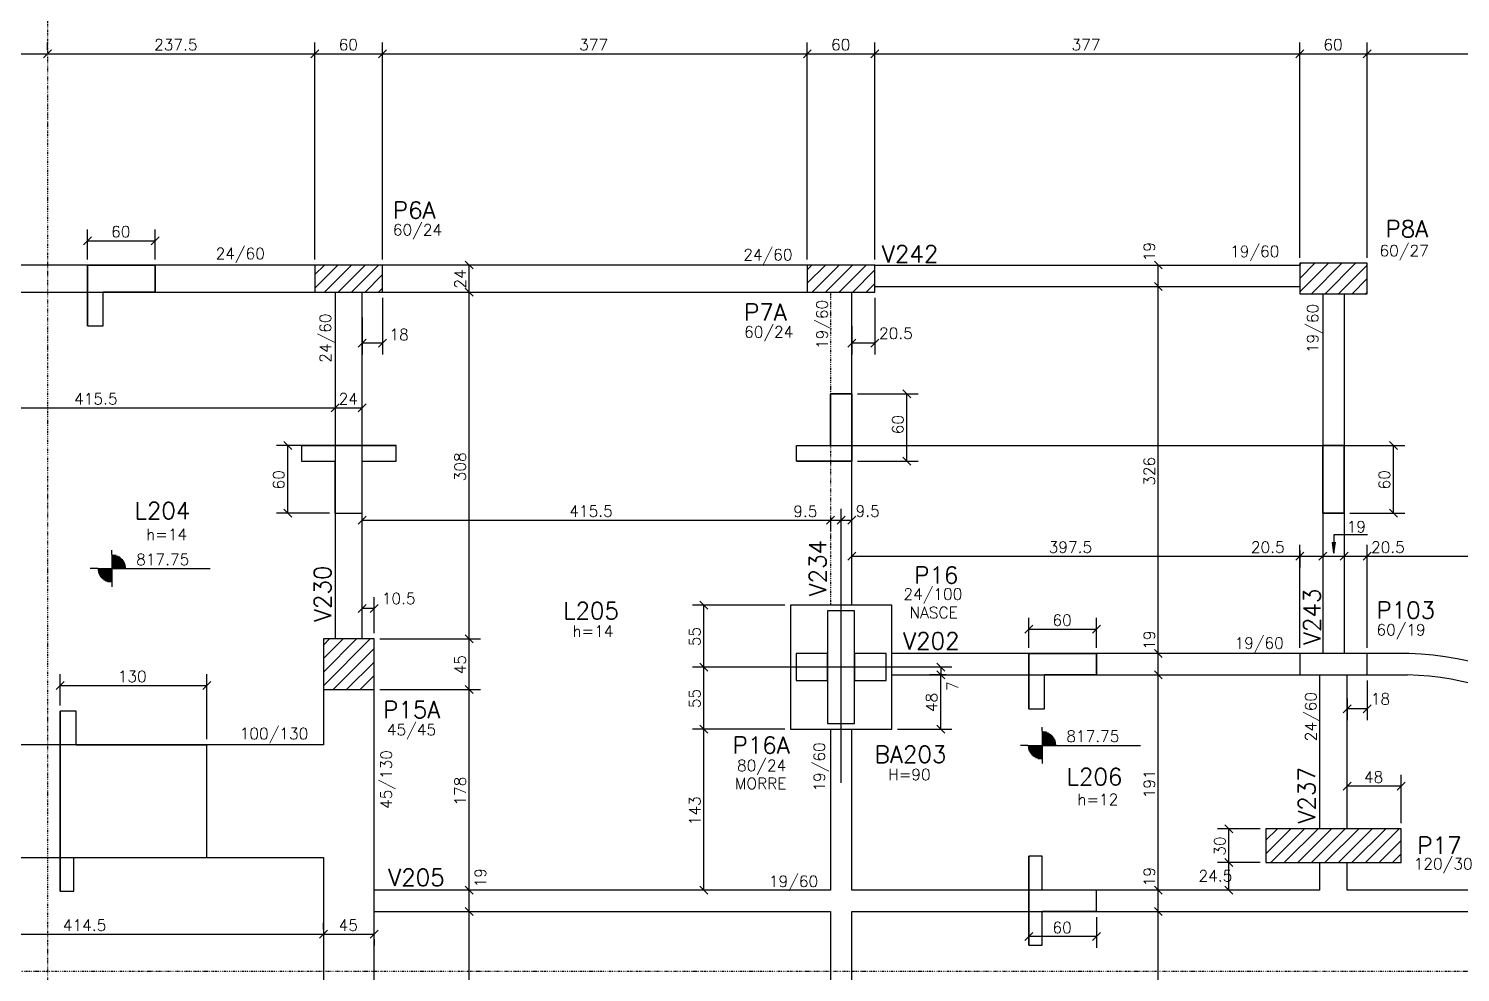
# Model space of a CAD drawing. Extents: x 938 to 5564, y 1507 to 4089.
# Drawn here: x 3468 to 4739, y 2381 to 3219 of the extents above; entities that cross this region are included whole.
import ezdxf

# ---------------------------------------------------------------- set-up
doc = ezdxf.new("R2010")
doc.units = 0
doc.header["$MEASUREMENT"] = 0
doc.linetypes.add('ESTILO_TQS_0004', pattern=[2, 0.5, -0.4, 0.1, -0.4, 0.1, -0.5])
doc.linetypes.add('ESTILO_TQS_0005', pattern=[0.4, 0.3, -0.1])
for name, color, linetype in [('2', 2, 'CONTINUOUS'), ('3', 3, 'CONTINUOUS'), ('4', 4, 'CONTINUOUS'), ('6', 6, 'CONTINUOUS'), ('7', 7, 'CONTINUOUS'), ('8', 8, 'CONTINUOUS'), ('9', 9, 'CONTINUOUS')]:
    doc.layers.add(name, color=color, linetype=linetype)
doc.styles.get("Standard").update_dxf_attribs({"font": 'ROMANS.SHX'})

msp = doc.modelspace()

# ---------------------------------------------------------------- linework, layer by layer
at = {"layer": '2', "linetype": 'Continuous'}
for p, q in [((3481.262966, 3193.543535), (3488.334034, 3200.614603)), ((3481.262966, 3193.543535), (3488.334034, 3200.614603)), ((3718.762966, 3193.543535), (3725.834034, 3200.614603)), ((3718.762966, 3193.543535), (3725.834034, 3200.614603)), ((3778.762966, 3193.543535), (3785.834034, 3200.614603)), ((3778.762966, 3193.543535), (3785.834034, 3200.614603)), ((4155.762966, 3193.543535), (4162.834034, 3200.614603)), ((4155.762966, 3193.543535), (4162.834034, 3200.614603)), ((4215.762966, 3193.543535), (4222.834034, 3200.614603)), ((4215.762966, 3193.543535), (4222.834034, 3200.614603)), ((4592.762966, 3193.543535), (4599.834034, 3200.614603)), ((4592.762966, 3193.543535), (4599.834034, 3200.614603)), ((4652.762966, 3193.543535), (4659.834034, 3200.614603)), ((4652.762966, 3193.543535), (4659.834034, 3200.614603)), ((3516.825745, 3027.510296), (3523.896813, 3034.581364)), ((3576.825745, 3027.510296), (3583.896813, 3034.581364)), ((3862.709503, 3005.909966), (3855.638436, 3012.981034)), ((4474.365286, 3005.909966), (4467.294218, 3012.981034)), ((3862.709503, 2981.909966), (3855.638436, 2988.981034)), ((3862.709503, 2981.909966), (3855.638436, 2988.981034)), ((4474.365286, 2986.909966), (4467.294218, 2993.981034)), ((4474.365286, 2986.909966), (4467.294218, 2993.981034)), ((3767.834034, 2943.63416), (3760.762966, 2936.563093)), ((3785.834034, 2943.63416), (3778.762966, 2936.563093)), ((4202.334034, 2943.465601), (4195.262966, 2936.394533)), ((4222.834034, 2943.465601), (4215.762966, 2936.394533)), ((4251.203919, 2891.660433), (4244.132851, 2898.731501)), ((3736.762966, 2879.080579), (3743.834034, 2886.151646)), ((3736.762966, 2879.080579), (3743.834034, 2886.151646)), ((3760.762966, 2879.080579), (3767.834034, 2886.151646)), ((3701.656486, 2845.660433), (3694.585419, 2852.731501)), ((4683.02133, 2845.660433), (4675.950262, 2852.731501)), ((4251.203919, 2831.660433), (4244.132851, 2838.731501)), ((3701.656486, 2785.660433), (3694.585419, 2792.731501)), ((3760.762966, 2779.44675), (3767.834034, 2786.517818)), ((4176.262966, 2779.44675), (4183.334034, 2786.517818)), ((4176.262966, 2779.44675), (4183.334034, 2786.517818)), ((4185.762966, 2779.44675), (4192.834034, 2786.517818)), ((4185.762966, 2779.44675), (4192.834034, 2786.517818)), ((4195.262966, 2779.44675), (4202.334034, 2786.517818)), ((4683.02133, 2785.660433), (4675.950262, 2792.731501)), ((4195.262966, 2747.359206), (4202.334034, 2754.430274)), ((4592.762966, 2747.359206), (4599.834034, 2754.430274)), ((4613.262966, 2747.359206), (4620.334034, 2754.430274)), ((4613.262966, 2747.359206), (4620.334034, 2754.430274)), ((4632.262966, 2747.359206), (4639.334034, 2754.430274)), ((4632.262966, 2747.359206), (4639.334034, 2754.430274)), ((4652.762966, 2747.359206), (4659.834034, 2754.430274)), ((3767.834034, 2708.070411), (3760.762966, 2700.999343)), ((3778.334034, 2708.070411), (3771.262966, 2700.999343)), ((4070.895754, 2703.909966), (4063.824687, 2710.981034)), ((4352.292674, 2682.510296), (4359.363741, 2689.581364)), ((4412.292674, 2682.510296), (4419.363741, 2689.581364)), ((3862.709503, 2673.909966), (3855.638436, 2680.981034)), ((3862.709503, 2673.909966), (3855.638436, 2680.981034)), ((4070.895754, 2648.909966), (4063.824687, 2655.981034)), ((4070.895754, 2648.909966), (4063.824687, 2655.981034)), ((4274.127192, 2655.981034), (4281.198259, 2648.909966)), ((4474.365286, 2660.909966), (4467.294218, 2667.981034)), ((4474.365286, 2660.909966), (4467.294218, 2667.981034)), ((4474.365286, 2660.909966), (4467.294218, 2667.981034)), ((4281.198259, 2641.909966), (4274.127192, 2648.981034)), ((4274.127192, 2648.981034), (4281.198259, 2641.909966)), ((4474.365286, 2641.909966), (4467.294218, 2648.981034)), ((4474.365286, 2641.909966), (4467.294218, 2648.981034)), ((3492.720403, 2632.599756), (3499.791471, 2639.670824)), ((3622.720403, 2632.599756), (3629.791471, 2639.670824)), ((3862.709503, 2628.909966), (3855.638436, 2635.981034)), ((3862.709503, 2628.909966), (3855.638436, 2635.981034)), ((4641.834034, 2618.918686), (4634.762966, 2611.847618)), ((4659.834034, 2618.918686), (4652.762966, 2611.847618)), ((4070.895754, 2593.909966), (4063.824687, 2600.981034)), ((4070.895754, 2593.909966), (4063.824687, 2600.981034)), ((4281.198259, 2593.909966), (4274.127192, 2600.981034)), ((4641.834034, 2550.313028), (4634.762966, 2543.24196)), ((4689.834034, 2550.313028), (4682.762966, 2543.24196)), ((4536.945277, 2505.409966), (4529.874209, 2512.481034)), ((4536.945277, 2475.409966), (4529.874209, 2482.481034)), ((4536.945277, 2475.409966), (4529.874209, 2482.481034)), ((3862.709503, 2450.909966), (3855.638436, 2457.981034)), ((3862.709503, 2450.909966), (3855.638436, 2457.981034)), ((4070.895754, 2450.909966), (4063.824687, 2457.981034)), ((4474.365286, 2450.909966), (4467.294218, 2457.981034)), ((4474.365286, 2450.909966), (4467.294218, 2457.981034)), ((4536.945277, 2450.909966), (4529.874209, 2457.981034)), ((3862.709503, 2431.909966), (3855.638436, 2438.981034)), ((3862.709503, 2431.909966), (3855.638436, 2438.981034)), ((4474.365286, 2431.909966), (4467.294218, 2438.981034)), ((4474.365286, 2431.909966), (4467.294218, 2438.981034)), ((3726.262966, 2411.713912), (3733.334034, 2418.78498)), ((3726.262966, 2411.713912), (3733.334034, 2418.78498)), ((3726.262966, 2411.713912), (3733.334034, 2418.78498)), ((3771.262966, 2411.713912), (3778.334034, 2418.78498)), ((4359.363741, 2416.689264), (4352.292674, 2409.618196)), ((4419.363741, 2416.689264), (4412.292674, 2409.618196))]:
    msp.add_line(p, q, dxfattribs=at)
at = {"layer": '3', "linetype": 'Continuous'}
for p, q in [((3722.2985, 2989.028768), (3742.715232, 3009.4455)), ((3722.2985, 3001.049583), (3730.694417, 3009.4455)), ((3730.736047, 2985.4455), (3754.736047, 3009.4455)), ((3742.756863, 2985.4455), (3766.756863, 3009.4455)), ((3754.777678, 2985.4455), (3778.777678, 3009.4455)), ((3766.798493, 2985.4455), (3782.2985, 3000.945507)), ((4159.2985, 2993.279418), (4175.464582, 3009.4455)), ((4159.2985, 3005.300233), (4163.443767, 3009.4455)), ((4163.485397, 2985.4455), (4187.485397, 3009.4455)), ((4175.506213, 2985.4455), (4199.506213, 3009.4455)), ((4187.527028, 2985.4455), (4211.527028, 3009.4455)), ((4199.547843, 2985.4455), (4219.2985, 3005.196157)), ((4219.2985, 3009.4455), (4596.2985, 3009.4455)), ((4596.2985, 2985.509252), (4621.734748, 3010.9455)), ((4596.2985, 2997.530068), (4609.713932, 3010.9455)), ((4596.2985, 3009.550883), (4597.693117, 3010.9455)), ((4606.755563, 2983.9455), (4633.755563, 3010.9455)), ((4618.776378, 2983.9455), (4645.776378, 3010.9455)), ((4630.797193, 2983.9455), (4656.2985, 3009.446807)), ((3778.819308, 2985.4455), (3782.2985, 2988.924692)), ((4211.568659, 2985.4455), (4219.2985, 2993.175341)), ((4219.2985, 2990.4455), (4596.2985, 2990.4455)), ((4642.818009, 2983.9455), (4656.2985, 2997.425991)), ((4616.7985, 2983.9455), (4616.7985, 2664.4455)), ((4635.7985, 2983.9455), (4635.7985, 2664.4455)), ((4654.838824, 2983.9455), (4656.2985, 2985.405176)), ((3542.023391, 2752.433951), (3542.023391, 2756.194066)), ((3542.023391, 2752.433951), (3542.023391, 2727.433951)), ((3542.023391, 2751.826603), (3545.872516, 2751.826603)), ((3542.023391, 2751.033754), (3547.771854, 2751.033754)), ((3542.023391, 2750.240905), (3549.095649, 2750.240905)), ((3542.023391, 2749.448044), (3550.13091, 2749.448044)), ((3542.023391, 2748.655255), (3550.97825, 2748.655255)), ((3542.023391, 2747.862406), (3551.687259, 2747.862406)), ((3542.023391, 2747.069545), (3552.286595, 2747.069545)), ((3542.023391, 2746.276696), (3552.794618, 2746.276696)), ((3542.023391, 2745.483847), (3553.223771, 2745.483847)), ((3529.523391, 2739.933951), (3522.888019, 2739.933951)), ((3542.023343, 2739.141149), (3529.523343, 2739.141149)), ((3529.523391, 2739.933951), (3554.523391, 2739.933951)), ((3542.023343, 2738.3483), (3529.624337, 2738.3483)), ((3542.023343, 2737.555451), (3529.751701, 2737.555451)), ((3542.023343, 2736.762602), (3529.932326, 2736.762602)), ((3542.023343, 2735.969801), (3530.168599, 2735.969801)), ((3542.023343, 2735.176904), (3530.463905, 2735.176904)), ((3542.023343, 2734.384103), (3530.822963, 2734.384103)), ((3542.023343, 2733.591254), (3531.252116, 2733.591254)), ((3542.023343, 2732.798405), (3531.760139, 2732.798405)), ((3542.023391, 2744.690998), (3553.58283, 2744.690998)), ((3542.023391, 2743.898148), (3553.878135, 2743.898148)), ((3542.023391, 2743.105347), (3554.114408, 2743.105347)), ((3542.023391, 2742.312498), (3554.294986, 2742.312498)), ((3542.023391, 2741.519649), (3554.422397, 2741.519649)), ((3542.023391, 2740.7268), (3554.523391, 2740.7268)), ((3554.523391, 2739.933951), (3629.301933, 2739.933951)), ((3542.023343, 2732.005556), (3532.359523, 2732.005556)), ((3542.023343, 2731.212754), (3533.068484, 2731.212754)), ((3542.023343, 2730.419845), (3533.915824, 2730.419845)), ((3542.023343, 2729.627044), (3534.951085, 2729.627044)), ((3542.023343, 2728.834195), (3536.274881, 2728.834195)), ((3542.023343, 2728.041346), (3538.174266, 2728.041346)), ((3542.023391, 2727.433951), (3542.023391, 2723.746943)), ((3729.7985, 2635.90431), (3771.33969, 2677.4455)), ((3729.7985, 2647.925125), (3759.318875, 2677.4455)), ((3729.7985, 2659.94594), (3747.29806, 2677.4455)), ((3729.7985, 2671.966755), (3735.277245, 2677.4455)), ((3738.360506, 2632.4455), (3774.7985, 2668.883494)), ((3750.381321, 2632.4455), (3774.7985, 2656.862679)), ((3762.402136, 2632.4455), (3774.7985, 2644.841864)), ((4614.2985, 2508.9455), (4614.2985, 2645.4455)), ((4638.2985, 2508.9455), (4638.2985, 2645.4455)), ((3774.422952, 2632.4455), (3774.7985, 2632.821048)), ((4367.590866, 2595.459853), (4367.590866, 2599.219968)), ((4367.590866, 2595.459853), (4367.590866, 2570.459853)), ((4367.590866, 2594.852506), (4371.439991, 2594.852506)), ((4367.590866, 2594.059657), (4373.339329, 2594.059657)), ((4367.590866, 2593.266808), (4374.663124, 2593.266808)), ((4367.590866, 2592.473947), (4375.698385, 2592.473947)), ((4355.090866, 2582.959853), (4348.455494, 2582.959853)), ((4367.590818, 2582.167052), (4355.090818, 2582.167052)), ((4355.090866, 2582.959853), (4380.090866, 2582.959853)), ((4367.590818, 2581.374203), (4355.191812, 2581.374203)), ((4367.590818, 2580.581354), (4355.319175, 2580.581354)), ((4367.590818, 2579.788505), (4355.499801, 2579.788505)), ((4367.590866, 2591.681157), (4376.545725, 2591.681157)), ((4367.590866, 2590.888308), (4377.254734, 2590.888308)), ((4367.590866, 2590.095447), (4377.85407, 2590.095447)), ((4367.590866, 2589.302598), (4378.362093, 2589.302598)), ((4367.590866, 2588.509749), (4378.791246, 2588.509749)), ((4367.590866, 2587.7169), (4379.150305, 2587.7169)), ((4367.590866, 2586.924051), (4379.44561, 2586.924051)), ((4367.590866, 2586.13125), (4379.681883, 2586.13125)), ((4367.590866, 2585.338401), (4379.862461, 2585.338401)), ((4367.590866, 2584.545552), (4379.989872, 2584.545552)), ((4367.590866, 2583.752703), (4380.090866, 2583.752703)), ((4380.090866, 2582.959853), (4454.869408, 2582.959853)), ((4367.590818, 2578.995704), (4355.736074, 2578.995704)), ((4367.590818, 2578.202807), (4356.031379, 2578.202807)), ((4367.590818, 2577.410005), (4356.390438, 2577.410005)), ((4367.590818, 2576.617156), (4356.819591, 2576.617156)), ((4367.590818, 2575.824307), (4357.327614, 2575.824307)), ((4367.590818, 2575.031458), (4357.926998, 2575.031458)), ((4367.590818, 2574.238657), (4358.635959, 2574.238657)), ((4367.590818, 2573.445748), (4359.483299, 2573.445748)), ((4367.590818, 2572.652947), (4360.51856, 2572.652947)), ((4367.590818, 2571.860098), (4361.842356, 2571.860098)), ((4367.590818, 2571.067249), (4363.741741, 2571.067249)), ((4367.590866, 2570.459853), (4367.590866, 2566.772845)), ((4566.2985, 2486.697457), (4588.546543, 2508.9455)), ((4566.2985, 2498.718272), (4576.525728, 2508.9455)), ((4570.567359, 2478.9455), (4600.567359, 2508.9455)), ((4582.588174, 2478.9455), (4612.588174, 2508.9455)), ((4594.608989, 2478.9455), (4624.608989, 2508.9455)), ((4606.629805, 2478.9455), (4636.629805, 2508.9455)), ((4618.65062, 2478.9455), (4648.65062, 2508.9455)), ((4630.671435, 2478.9455), (4660.671435, 2508.9455)), ((4642.69225, 2478.9455), (4672.69225, 2508.9455)), ((4654.713066, 2478.9455), (4684.713066, 2508.9455)), ((4666.733881, 2478.9455), (4686.2985, 2498.510119)), ((4614.2985, 2454.4455), (4614.2985, 2478.9455)), ((4638.2985, 2454.4455), (4638.2985, 2478.9455)), ((4678.754696, 2478.9455), (4686.2985, 2486.489304))]:
    msp.add_line(p, q, dxfattribs=at)
for points in [[(3722.2985, 3009.4455), (3345.2985, 3009.4455)], [(4159.2985, 3009.4455), (3782.2985, 3009.4455)], [(3345.2985, 2985.4455), (3722.2985, 2985.4455)], [(3740.2985, 2985.4455), (3740.2985, 2677.4455)], [(3764.2985, 2677.4455), (3764.2985, 2985.4455)], [(3782.2985, 2985.4455), (4159.2985, 2985.4455)], [(4198.7985, 2707.4455), (4198.7985, 2985.4455)], [(4144.2985, 2597.4455), (4234.2985, 2597.4455), (4234.2985, 2707.4455), (4144.2985, 2707.4455), (4144.2985, 2597.4455)], [(4596.2985, 2664.4455), (4234.2985, 2664.4455)], [(4693.417397, 2664.4455), (4656.2985, 2664.4455)], [(4234.2985, 2645.4455), (4596.2985, 2645.4455)], [(4656.2985, 2645.4455), (4691.976888, 2645.4455)], [(3729.7985, 2632.4455), (3729.7985, 2583.4455)], [(3774.7985, 2533.4455), (3774.7985, 2632.4455)], [(4179.7985, 2597.4455), (4179.7985, 2454.4455)], [(4198.7985, 2454.4455), (4198.7985, 2597.4455)], [(3729.7985, 2583.4455), (3324.7985, 2583.4455)], [(3774.7985, 2454.4455), (3774.7985, 2533.4455)], [(3315.2985, 2483.4455), (3729.7985, 2483.4455)], [(3729.7985, 2483.4455), (3729.7985, 2444.9455)], [(4179.7985, 2454.4455), (3774.7985, 2454.4455)], [(3774.7985, 2435.4455), (3774.7985, 2454.4455)], [(4614.2985, 2454.4455), (4198.7985, 2454.4455)], [(4919.7985, 2454.4455), (4638.2985, 2454.4455)], [(3729.7985, 2444.9455), (3729.7985, 2339.4455)], [(3774.7985, 2435.4455), (4179.7985, 2435.4455)], [(3774.7985, 2289.4455), (3774.7985, 2435.4455)], [(4179.7985, 2435.4455), (4179.7985, 2283.4455)], [(4198.7985, 2283.4455), (4198.7985, 2435.4455)], [(4198.7985, 2435.4455), (4641.2985, 2435.4455)], [(4641.2985, 2435.4455), (4919.7985, 2435.4455)]]:
    msp.add_lwpolyline(points, dxfattribs=at)
at = {"layer": '3', "linetype": 'ESTILO_TQS_0004'}
msp.add_lwpolyline([(4179.7985, 2985.4455), (4179.7985, 2707.4455)], dxfattribs=at)
at = {"layer": '3', "linetype": 'Continuous'}
for centre, radius, start, end in [((4686.166784, 2394.915159), 269.627847, 17.155341, 88.459063), ((4686.923668, 2397.124674), 248.372236, 18.138211, 88.834217)]:
    msp.add_arc(centre, radius, start, end, dxfattribs=at)
at = {"layer": '6', "linetype": 'Continuous'}
for p, q in [((3520.361279, 2985.4455), (3520.361279, 3009.4455)), ((3520.361279, 3009.4455), (3580.361279, 3009.4455)), ((3580.361279, 3009.4455), (3580.361279, 2985.4455)), ((3520.361279, 2955.4455), (3520.361279, 2985.4455)), ((3534.361279, 2955.4455), (3534.361279, 2985.4455)), ((3580.361279, 2985.4455), (3534.361279, 2985.4455)), ((4198.7985, 2895.195967), (4179.7985, 2895.195967)), ((4179.7985, 2895.195967), (4179.7985, 2849.195967)), ((4198.7985, 2835.195967), (4198.7985, 2895.195967)), ((3710.2985, 2849.195967), (3740.2985, 2849.195967)), ((3740.2985, 2849.195967), (3764.2985, 2849.195967)), ((3764.2985, 2849.195967), (3794.2985, 2849.195967)), ((4149.7985, 2849.195967), (4179.7985, 2849.195967)), ((4616.7985, 2849.195967), (4635.7985, 2849.195967)), ((4616.7985, 2789.195967), (4616.7985, 2849.195967)), ((4635.7985, 2849.195967), (4635.7985, 2789.195967)), ((3710.2985, 2835.195967), (3740.2985, 2835.195967)), ((3740.2985, 2789.195967), (3740.2985, 2835.195967)), ((3764.2985, 2789.195967), (3764.2985, 2835.195967)), ((3764.2985, 2835.195967), (3794.2985, 2835.195967)), ((4149.7985, 2835.195967), (4179.7985, 2835.195967)), ((4179.7985, 2835.195967), (4198.7985, 2835.195967)), ((3740.2985, 2789.195967), (3764.2985, 2789.195967)), ((4635.7985, 2789.195967), (4616.7985, 2789.195967)), ((4355.828208, 2645.4455), (4355.828208, 2664.4455)), ((4355.828208, 2664.4455), (4415.828208, 2664.4455)), ((4415.828208, 2664.4455), (4415.828208, 2645.4455)), ((4355.828208, 2615.4455), (4355.828208, 2645.4455)), ((4369.828208, 2615.4455), (4369.828208, 2645.4455)), ((4415.828208, 2645.4455), (4369.828208, 2645.4455)), ((3496.255937, 2583.4455), (3496.255937, 2613.4455)), ((3510.255937, 2583.4455), (3510.255937, 2613.4455)), ((3496.255937, 2483.4455), (3496.255937, 2583.4455)), ((3510.255937, 2583.4455), (3626.255937, 2583.4455)), ((3626.255937, 2483.4455), (3626.255937, 2583.4455)), ((3496.255937, 2453.4455), (3496.255937, 2483.4455)), ((3508.255937, 2453.4455), (3508.255937, 2483.4455)), ((3508.255937, 2483.4455), (3626.255937, 2483.4455)), ((4355.828208, 2454.4455), (4355.828208, 2484.4455)), ((4367.828208, 2454.4455), (4367.828208, 2484.4455)), ((4355.828208, 2435.4455), (4355.828208, 2454.4455)), ((4415.828208, 2454.4455), (4367.828208, 2454.4455)), ((4415.828208, 2435.4455), (4415.828208, 2454.4455)), ((4355.828208, 2405.4455), (4355.828208, 2435.4455)), ((4415.828208, 2435.4455), (4367.828208, 2435.4455)), ((4367.828208, 2405.4455), (4367.828208, 2435.4455))]:
    msp.add_line(p, q, dxfattribs=at)
at = {"layer": '7', "linetype": 'Continuous'}
for points in [[(3722.2985, 2985.4455), (3782.2985, 2985.4455), (3782.2985, 3009.4455), (3722.2985, 3009.4455), (3722.2985, 2985.4455)], [(4159.2985, 2985.4455), (4219.2985, 2985.4455), (4219.2985, 3009.4455), (4159.2985, 3009.4455), (4159.2985, 2985.4455)], [(4596.2985, 2983.9455), (4656.2985, 2983.9455), (4656.2985, 3010.9455), (4596.2985, 3010.9455), (4596.2985, 2983.9455)], [(4177.2985, 2602.4455), (4201.2985, 2602.4455), (4201.2985, 2702.4455), (4177.2985, 2702.4455), (4177.2985, 2602.4455)], [(3729.7985, 2632.4455), (3774.7985, 2632.4455), (3774.7985, 2677.4455), (3729.7985, 2677.4455), (3729.7985, 2632.4455)], [(4177.2985, 2664.4455), (4149.2985, 2664.4455), (4149.2985, 2640.4455), (4177.2985, 2640.4455), (4177.2985, 2664.4455)], [(4229.2985, 2664.4455), (4201.2985, 2664.4455), (4201.2985, 2640.4455), (4229.2985, 2640.4455), (4229.2985, 2664.4455)], [(4596.2985, 2645.4455), (4656.2985, 2645.4455), (4656.2985, 2664.4455), (4596.2985, 2664.4455), (4596.2985, 2645.4455)], [(4566.2985, 2478.9455), (4686.2985, 2478.9455), (4686.2985, 2508.9455), (4566.2985, 2508.9455), (4566.2985, 2478.9455)]]:
    msp.add_lwpolyline(points, dxfattribs=at)
at = {"layer": '8', "linetype": 'Continuous'}
for points in [[(3520.361279, 2955.4455), (3534.361279, 2955.4455), (3534.361279, 2985.4455), (3580.361279, 2985.4455), (3580.361279, 3009.4455), (3520.361279, 3009.4455), (3520.361279, 2955.4455)], [(4149.7985, 2849.195967), (4179.7985, 2849.195967), (4179.7985, 2895.195967), (4198.7985, 2895.195967), (4198.7985, 2835.195967), (4149.7985, 2835.195967), (4149.7985, 2849.195967)], [(3710.2985, 2849.195967), (3710.2985, 2835.195967), (3740.2985, 2835.195967), (3740.2985, 2789.195967), (3764.2985, 2789.195967), (3764.2985, 2835.195967), (3794.2985, 2835.195967), (3794.2985, 2849.195967), (3710.2985, 2849.195967)], [(4616.7985, 2789.195967), (4635.7985, 2789.195967), (4635.7985, 2849.195967), (4616.7985, 2849.195967), (4616.7985, 2789.195967)], [(4355.828208, 2615.4455), (4369.828208, 2615.4455), (4369.828208, 2645.4455), (4415.828208, 2645.4455), (4415.828208, 2664.4455), (4355.828208, 2664.4455), (4355.828208, 2615.4455)], [(3496.255937, 2453.4455), (3508.255937, 2453.4455), (3508.255937, 2483.4455), (3626.255937, 2483.4455), (3626.255937, 2583.4455), (3510.255937, 2583.4455), (3510.255937, 2613.4455), (3496.255937, 2613.4455), (3496.255937, 2453.4455)], [(4355.828208, 2405.4455), (4367.828208, 2405.4455), (4367.828208, 2435.4455), (4415.828208, 2435.4455), (4415.828208, 2454.4455), (4367.828208, 2454.4455), (4367.828208, 2484.4455), (4355.828208, 2484.4455), (4355.828208, 2405.4455)]]:
    msp.add_lwpolyline(points, dxfattribs=at)
at = {"layer": '9', "linetype": 'ESTILO_TQS_0004'}
for p, q in [((3484.7985, 3725.258725), (3484.7985, 1507.268327)), ((1386.105597, 2382.4455), (5564.015502, 2382.4455))]:
    msp.add_line(p, q, dxfattribs=at)
at = {"layer": '9', "linetype": 'Continuous'}
for p, q in [((3484.7985, 3200.392058), (3484.7985, 3207.079069)), ((3722.2985, 3014.4455), (3722.2985, 3207.079069)), ((3782.2985, 3014.4455), (3782.2985, 3207.079069)), ((4159.2985, 3014.4455), (4159.2985, 3207.079069)), ((4219.2985, 3014.4455), (4219.2985, 3207.079069)), ((4596.2985, 3015.9455), (4596.2985, 3207.079069)), ((4656.2985, 3015.9455), (4656.2985, 3207.079069)), ((3345.2985, 3197.079069), (3484.7985, 3197.079069)), ((3484.7985, 3197.079069), (3722.2985, 3197.079069)), ((3722.2985, 3197.079069), (3782.2985, 3197.079069)), ((3782.2985, 3197.079069), (4159.2985, 3197.079069)), ((4159.2985, 3197.079069), (4219.2985, 3197.079069)), ((4219.2985, 3197.079069), (4596.2985, 3197.079069)), ((4596.2985, 3197.079069), (4656.2985, 3197.079069)), ((4656.2985, 3197.079069), (5030.2985, 3197.079069)), ((3520.361279, 3014.4455), (3520.361279, 3041.04583)), ((3580.361279, 3014.4455), (3580.361279, 3041.04583)), ((3520.361279, 3031.04583), (3580.361279, 3031.04583)), ((3859.17397, 2985.4455), (3859.17397, 3009.4455)), ((4470.829752, 2990.4455), (4470.829752, 3009.4455)), ((4470.829752, 2664.4455), (4470.829752, 2990.4455)), ((3782.2985, 2980.4455), (3782.2985, 2930.098627)), ((3859.17397, 2677.4455), (3859.17397, 2985.4455)), ((4219.2985, 2980.4455), (4219.2985, 2929.930067)), ((3764.2985, 2962.79565), (3764.2985, 2930.098627)), ((4198.7985, 2955.261387), (4198.7985, 2929.930067)), ((3782.2985, 2940.098627), (3764.2985, 2940.098627)), ((4219.2985, 2939.930067), (4198.7985, 2939.930067)), ((4203.7985, 2895.195967), (4257.668385, 2895.195967)), ((4247.668385, 2835.195967), (4247.668385, 2895.195967)), ((3324.7985, 2882.616112), (3740.2985, 2882.616112)), ((3740.2985, 2882.616112), (3764.2985, 2882.616112)), ((3711.789705, 2849.195967), (3688.120953, 2849.195967)), ((3698.120953, 2789.195967), (3698.120953, 2849.195967)), ((4640.7985, 2849.195967), (4689.485796, 2849.195967)), ((4679.485796, 2789.195967), (4679.485796, 2849.195967)), ((4203.7985, 2835.195967), (4257.668385, 2835.195967)), ((3735.2985, 2789.195967), (3688.120953, 2789.195967)), ((3764.2985, 2771.588259), (3764.2985, 2792.982284)), ((3764.2985, 2782.982284), (4179.7985, 2782.982284)), ((4179.7985, 2784.539894), (4179.7985, 2772.982284)), ((4179.7985, 2782.982284), (4189.2985, 2782.982284)), ((4189.2985, 2549.71932), (4189.2985, 2792.982284)), ((4189.2985, 2782.982284), (4198.7985, 2782.982284)), ((4198.7985, 2783.605553), (4198.7985, 2792.982284)), ((4640.7985, 2789.195967), (4689.485796, 2789.195967)), ((4596.2985, 2669.4455), (4596.2985, 2760.89474)), ((4656.2985, 2669.4455), (4656.2985, 2760.89474)), ((4198.7985, 2750.89474), (4596.2985, 2750.89474)), ((4596.2985, 2755.89474), (4596.2985, 2740.89474)), ((4596.2985, 2750.89474), (4616.7985, 2750.89474)), ((4616.7985, 2756.123928), (4616.7985, 2740.89474)), ((4616.7985, 2750.89474), (4635.7985, 2750.89474)), ((4635.7985, 2750.89474), (4656.2985, 2750.89474)), ((4635.7985, 2745.897081), (4635.7985, 2740.89474)), ((4656.2985, 2750.89474), (4943.7985, 2750.89474)), ((3764.2985, 2700.832787), (3764.2985, 2714.534877)), ((3774.7985, 2682.4455), (3774.7985, 2714.534877)), ((4139.2985, 2707.4455), (4057.360221, 2707.4455)), ((4067.360221, 2652.4455), (4067.360221, 2707.4455)), ((3774.7985, 2704.534877), (3764.2985, 2704.534877)), ((4355.828208, 2669.4455), (4355.828208, 2696.04583)), ((4415.828208, 2669.4455), (4415.828208, 2696.04583)), ((4355.828208, 2686.04583), (4415.828208, 2686.04583)), ((3779.7985, 2677.4455), (3869.17397, 2677.4455)), ((3859.17397, 2632.4455), (3859.17397, 2677.4455)), ((4470.829752, 2645.4455), (4470.829752, 2664.4455)), ((3496.255937, 2618.4455), (3496.255937, 2646.13529)), ((3626.255937, 2588.4455), (3626.255937, 2646.13529)), ((4287.662726, 2652.4455), (4057.360221, 2652.4455)), ((4067.360221, 2597.4455), (4067.360221, 2652.4455)), ((4266.67957, 2645.4455), (4287.662726, 2645.4455)), ((4282.662726, 2652.4455), (4267.662726, 2652.4455)), ((4282.662726, 2645.4455), (4267.662726, 2645.4455)), ((4277.662726, 2652.4455), (4277.662726, 2645.4455)), ((4277.662726, 2597.4455), (4277.662726, 2645.4455)), ((4470.829752, 2454.4455), (4470.829752, 2645.4455)), ((3496.255937, 2636.13529), (3626.255937, 2636.13529)), ((3779.7985, 2632.4455), (3869.17397, 2632.4455)), ((3859.17397, 2454.4455), (3859.17397, 2632.4455)), ((4656.2985, 2640.4455), (4656.2985, 2605.383152)), ((4638.2985, 2624.659474), (4638.2985, 2605.383152)), ((4656.2985, 2615.383152), (4638.2985, 2615.383152)), ((4139.2985, 2597.4455), (4057.360221, 2597.4455)), ((4067.360221, 2454.4455), (4067.360221, 2597.4455)), ((4239.2985, 2597.4455), (4287.662726, 2597.4455)), ((4638.2985, 2533.535527), (4638.2985, 2556.777494)), ((4686.2985, 2513.9455), (4686.2985, 2556.777494)), ((4686.2985, 2546.777494), (4638.2985, 2546.777494)), ((4561.2985, 2508.9455), (4523.409743, 2508.9455)), ((4533.409743, 2478.9455), (4533.409743, 2508.9455)), ((4561.2985, 2478.9455), (4523.409743, 2478.9455)), ((4533.409743, 2454.4455), (4533.409743, 2478.9455)), ((3859.17397, 2435.4455), (3859.17397, 2454.4455)), ((4083.339331, 2454.4455), (4057.360221, 2454.4455)), ((4470.829752, 2435.4455), (4470.829752, 2454.4455)), ((4551.835307, 2454.4455), (4523.409743, 2454.4455)), ((3859.17397, 2275.9455), (3859.17397, 2435.4455)), ((4415.828208, 2430.4455), (4415.828208, 2403.15373)), ((4470.829752, 2283.4455), (4470.829752, 2435.4455)), ((3315.2985, 2415.249446), (3729.7985, 2415.249446)), ((3729.7985, 2419.464932), (3729.7985, 2425.249446)), ((3729.7985, 2415.249446), (3774.7985, 2415.249446)), ((3729.7985, 2414.464932), (3729.7985, 2405.249446)), ((3774.7985, 2410.809014), (3774.7985, 2405.249446)), ((4415.828208, 2413.15373), (4355.828208, 2413.15373))]:
    msp.add_line(p, q, dxfattribs=at)
at = {"layer": '9', "linetype": 'ESTILO_TQS_0005'}
msp.add_line((4179.7985, 2849.195967), (4640.7985, 2849.195967), dxfattribs=at)
at = {"layer": '9', "linetype": 'Continuous'}
msp.add_lwpolyline([(4656.483534, 2769.828639), (4626.671716, 2769.828639), (4626.671716, 2753.473545), (4625.366454, 2763.387994), (4626.671716, 2753.473545), (4627.976978, 2763.387994)], dxfattribs=at)

# ---------------------------------------------------------------- texts
at = {"layer": '2', "linetype": 'Continuous'}
for s, p in [('237.5', (3579.5485, 3200.079069)), ('60', (3743.2985, 3200.079069)), ('377', (3956.7985, 3200.079069)), ('60', (4180.2985, 3200.079069)), ('377', (4393.7985, 3200.079069)), ('60', (4617.2985, 3200.079069)), ('60', (3541.361279, 3034.04583)), ('18', (3788.385831, 2942.678975)), ('20.5', (4222.89738, 2943.777205)), ('415.5', (3508.5485, 2885.616112)), ('24', (3743.2985, 2885.616112)), ('415.5', (3948.0485, 2785.982284)), ('9.5', (4146.822239, 2785.737313)), ('9.5', (4202.13183, 2785.982284)), ('19', (4638.004977, 2772.048213)), ('397.5', (4373.5485, 2753.89474)), ('20.5', (4552.96517, 2753.89474)), ('20.5', (4659.63183, 2753.89474)), ('10.5', (3781.607859, 2708.350698)), ('60', (4376.828208, 2689.04583)), ('130', (3547.255937, 2639.13529)), ('18', (4659.380394, 2619.176281)), ('48', (4653.2985, 2549.777494)), ('24.5', (4506.523231, 2462.047245)), ('414.5', (3498.5485, 2418.249446)), ('45', (3743.2985, 2418.249446)), ('60', (4376.828208, 2416.15373))]:
    msp.add_text(s, height=10, dxfattribs=at).set_placement(p)
for s, p in [('19', (4467.829752, 3012.77883)), ('24', (3856.17397, 2988.4455)), ('60', (4244.668385, 2859.145587)), ('308', (3856.17397, 2817.4455)), ('326', (4467.829752, 2813.4455)), ('60', (3695.120953, 2810.195967)), ('60', (4676.485796, 2810.195967)), ('55', (4064.360221, 2670.9455)), ('19', (4467.829752, 2667.77883)), ('45', (3856.17397, 2645.9455)), ('55', (4064.360221, 2615.9455)), ('7', (4293.188108, 2631.198947)), ('48', (4274.662726, 2612.4455)), ('191', (4467.829752, 2535.9455)), ('178', (3856.17397, 2529.4455)), ('143', (4064.360221, 2511.9455)), ('30', (4530.409743, 2484.9455)), ('19', (3874.151807, 2456.844916)), ('19', (4467.829752, 2457.77883))]:
    msp.add_text(s, height=10, rotation=90, dxfattribs=at).set_placement(p)
at = {"layer": '3', "linetype": 'Continuous'}
for s, p in [('60/24', (3791.466633, 3035.688532)), ('24/60', (3634.152518, 3014.573895)), ('24/60', (4102.47264, 3013.595141)), ('19/60', (4534.50856, 3016.517937)), ('60/27', (4667.168081, 3017.187967)), ('60/24', (4103.178139, 2945.03639)), ('h=14', (3572.423928, 2765.234009)), ('817.75', (3563.587215, 2742.985038)), ('24/100', (4244.577972, 2712.279503)), ('NASCE', (4249.997264, 2695.828797)), ('h=14', (3950.800299, 2679.375558)), ('60/19', (4664.415022, 2680.524275)), ('19/60', (4538.414451, 2668.755899)), ('100/130', (3655.543347, 2588.364333)), ('45/45', (3786.075695, 2591.900197)), ('817.75', (4389.15469, 2586.010941)), ('80/24', (4096.8625, 2560.021181)), ('H=90', (4231.032889, 2552.029032)), ('MORRE', (4094.988158, 2544.089278)), ('h=12', (4398.900616, 2529.866817)), ('120/30', (4697.471165, 2472.713994)), ('19/60', (4125.1633, 2457.219727))]:
    msp.add_text(s, height=10, dxfattribs=at).set_placement(p)
for s, p in [('19/60', (4177.396706, 2934.84059)), ('19/60', (4612.827403, 2931.220186)), ('24/60', (3736.5485, 2922.653432)), ('24/60', (4611.13919, 2586.561301)), ('19/60', (4174.978535, 2541.899739)), ('45/130', (3790.527482, 2526.436659))]:
    msp.add_text(s, height=10, rotation=90, dxfattribs=at).set_placement(p)
at = {"layer": '4', "linetype": 'Continuous'}
for s, p in [('P6A', (3791.466633, 3050.688532)), ('P8A', (4672.471077, 3034.116329)), ('V242', (4225.415237, 3011.809285)), ('P7A', (4103.178139, 2960.03639)), ('L204', (3562.190122, 2783.817871)), ('P16', (4254.234136, 2726.579345)), ('L205', (3942.589245, 2694.991731)), ('P103', (4664.415022, 2695.524275)), ('V202', (4244.2985, 2668.1955)), ('P15A', (3782.799096, 2607.118637)), ('P16A', (4092.981111, 2575.575665)), ('BA203', (4219.132741, 2567.461384)), ('L206', (4389.457009, 2547.593249)), ('P17', (4700.741315, 2486.691167)), ('V205', (3787.2985, 2458.1955))]:
    msp.add_text(s, height=15, dxfattribs=at).set_placement(p)
for s, p in [('V234', (4175.997831, 2715.220878)), ('V230', (3736.5485, 2692.4455)), ('V243', (4614.693161, 2672.012092)), ('V237', (4610.074687, 2513.450801))]:
    msp.add_text(s, height=15, rotation=90, dxfattribs=at).set_placement(p)

doc.saveas('drawing.dxf')
